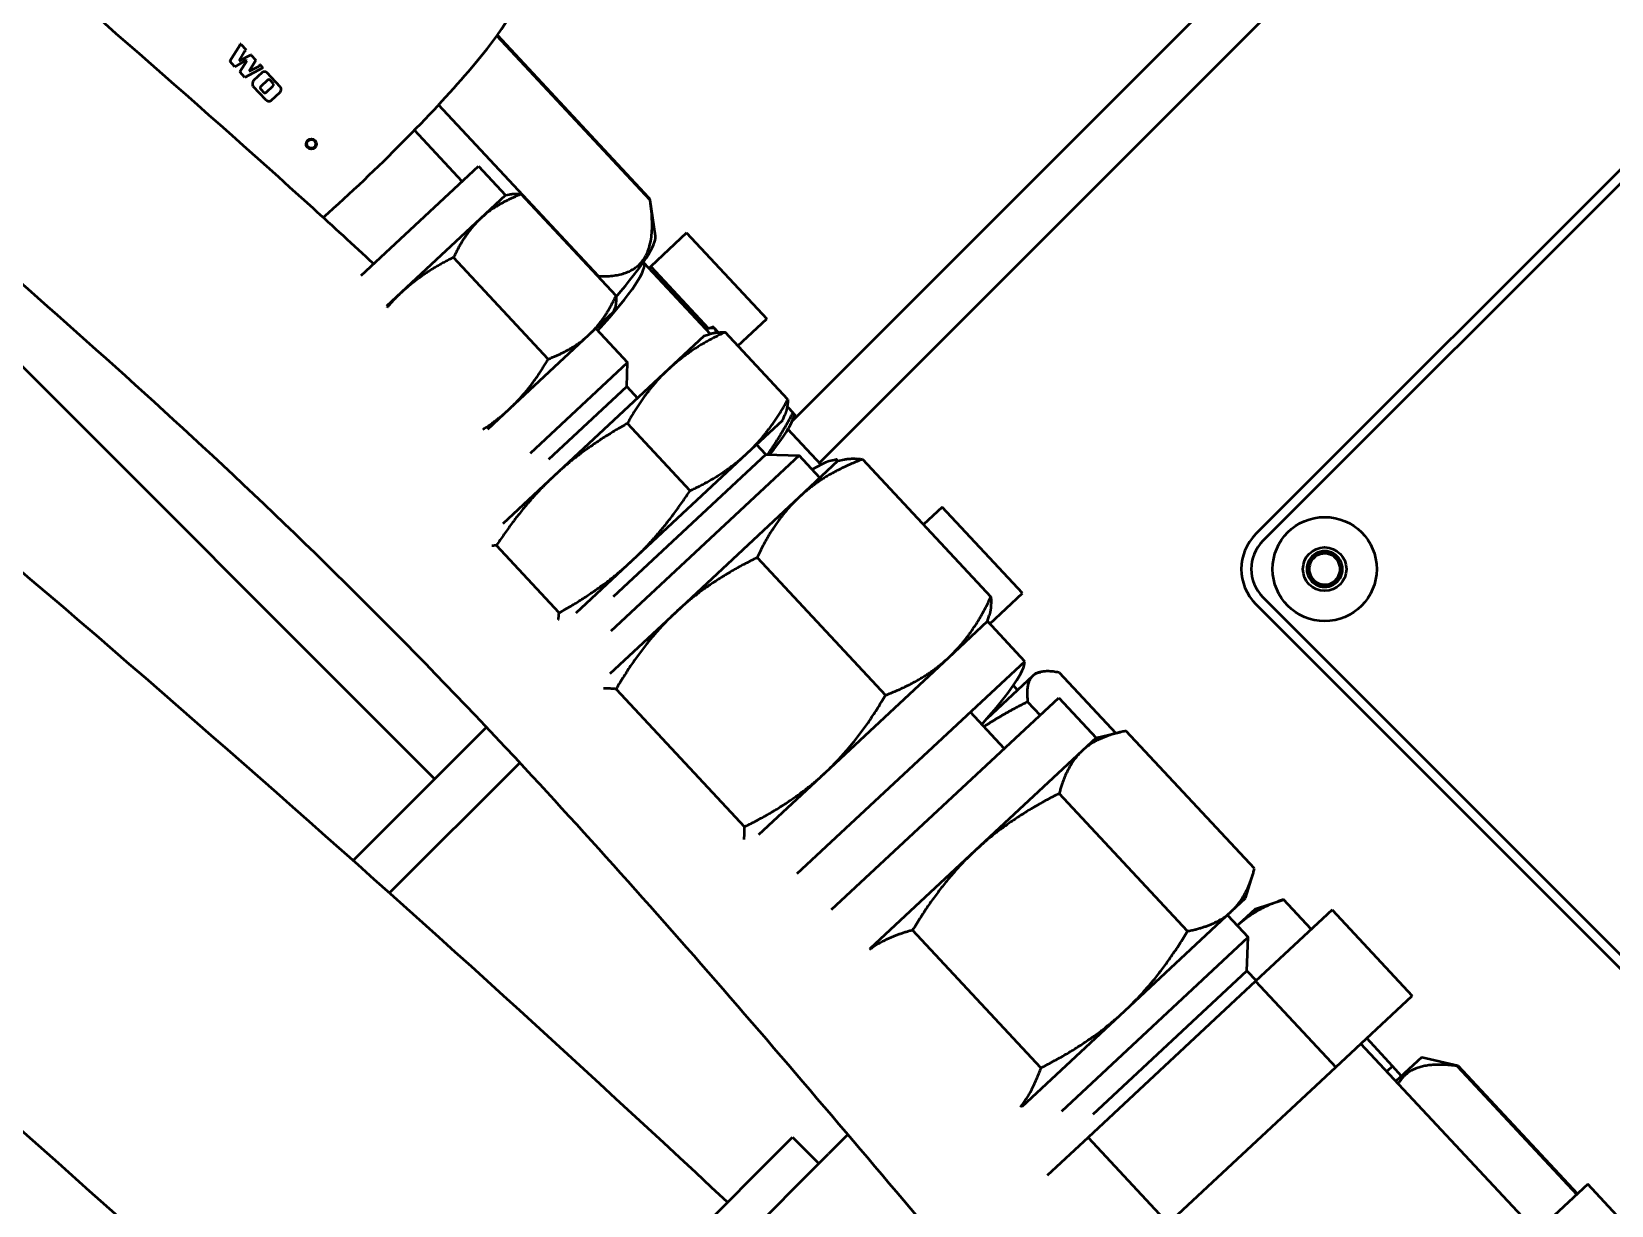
# Model space of a CAD drawing. Header units: inches. Extents: x 11 to 1621, y 11 to 1332.
# Drawn here: x 1280.758 to 1284.736, y 396.116 to 399.071 of the extents above; entities that cross this region are included whole.
import ezdxf

# ---------------------------------------------------------------- set-up
doc = ezdxf.new("R2010")
doc.units = ezdxf.units.IN
doc.header["$LTSCALE"] = 48
doc.header["$MEASUREMENT"] = 0
doc.layers.add('Visible (ANSI)', color=7, linetype='Continuous', lineweight=50)

msp = doc.modelspace()

# ---------------------------------------------------------------- linework, layer by layer
at = {"layer": 'Visible (ANSI)'}
for p, q in [((1281.772387, 397.189783), (1277.569294, 401.392876)), ((1282.741493, 397.985417), (1284.379136, 399.623061)), ((1284.106922, 399.524318), (1282.672375, 398.089771)), ((1282.315146, 398.646363), (1281.92921, 399.060229)), ((1282.312372, 398.652834), (1281.930636, 399.062196)), ((1281.257051, 398.996296), (1281.282595, 399.037768)), ((1281.292644, 399.019417), (1281.28005, 398.997178)), ((1281.28005, 398.997178), (1281.309417, 399.012706)), ((1281.282809, 399.038116), (1281.282454, 399.038496)), ((1281.282876, 399.038713), (1281.282518, 399.039097)), ((1281.282913, 399.039677), (1281.282551, 399.040065)), ((1281.282917, 399.039399), (1281.282556, 399.039786)), ((1281.282924, 399.038448), (1281.282567, 399.038831)), ((1281.282931, 399.039018), (1281.282572, 399.039404)), ((1281.282595, 399.037768), (1281.282809, 399.038116)), ((1281.283099, 399.039934), (1281.282734, 399.040325)), ((1281.282809, 399.038116), (1281.282924, 399.038448)), ((1281.283236, 399.04009), (1281.28287, 399.040483)), ((1281.282876, 399.038713), (1281.282931, 399.039018)), ((1281.282924, 399.038448), (1281.282876, 399.038713)), ((1281.282913, 399.039677), (1281.283099, 399.039934)), ((1281.282917, 399.039399), (1281.282913, 399.039677)), ((1281.282931, 399.039018), (1281.282917, 399.039399)), ((1281.283099, 399.039934), (1281.283236, 399.04009)), ((1281.283515, 399.040126), (1281.283147, 399.04052)), ((1281.283236, 399.04009), (1281.283515, 399.040126)), ((1281.283729, 399.039987), (1281.283361, 399.040383)), ((1281.283515, 399.040126), (1281.283729, 399.039987)), ((1281.283984, 399.039775), (1281.283615, 399.04017)), ((1281.283729, 399.039987), (1281.283984, 399.039775)), ((1281.283984, 399.039775), (1281.284153, 399.039594)), ((1281.284153, 399.039594), (1281.284469, 399.039197)), ((1281.284469, 399.039197), (1281.297753, 399.024951)), ((1281.294923, 399.022352), (1281.292644, 399.019417)), ((1281.295527, 399.022818), (1281.294923, 399.022352)), ((1281.296296, 399.023218), (1281.295527, 399.022818)), ((1281.296618, 399.023368), (1281.296296, 399.023218)), ((1281.297256, 399.023659), (1281.296618, 399.023368)), ((1281.297877, 399.023876), (1281.297256, 399.023659)), ((1281.297784, 399.02492), (1281.297415, 399.025316)), ((1281.309417, 399.012706), (1281.309047, 399.013102)), ((1281.309417, 399.012706), (1281.321976, 398.999237)), ((1281.257051, 398.996296), (1281.256875, 398.996485)), ((1281.269847, 398.982575), (1281.257051, 398.996296)), ((1281.298379, 398.99917), (1281.269847, 398.982575)), ((1281.281653, 398.969456), (1281.299758, 398.997765)), ((1281.340225, 398.980115), (1281.294596, 398.955576)), ((1281.299758, 398.997765), (1281.298379, 398.99917)), ((1281.321976, 398.999237), (1281.305413, 398.971158)), ((1281.305413, 398.971158), (1281.329169, 398.982916)), ((1281.329169, 398.982916), (1281.328839, 398.983269)), ((1281.329169, 398.982916), (1281.330551, 398.983723)), ((1281.330551, 398.983723), (1281.330212, 398.984088)), ((1281.330551, 398.983723), (1281.33115, 398.984429)), ((1281.33115, 398.984429), (1281.330805, 398.9848)), ((1281.33115, 398.984429), (1281.331758, 398.985363)), ((1281.331758, 398.985363), (1281.331405, 398.985742)), ((1281.331758, 398.985363), (1281.332202, 398.985997)), ((1281.332202, 398.985997), (1281.331844, 398.986381)), ((1281.332336, 398.986488), (1281.331974, 398.986876)), ((1281.332472, 398.987055), (1281.332107, 398.987447)), ((1281.332202, 398.985997), (1281.332336, 398.986488)), ((1281.332336, 398.986488), (1281.332472, 398.987055)), ((1281.332758, 398.987542), (1281.332389, 398.987938)), ((1281.332472, 398.987055), (1281.332758, 398.987542)), ((1281.332853, 398.98768), (1281.332483, 398.988077)), ((1281.332758, 398.987542), (1281.332853, 398.98768)), ((1281.333179, 398.98771), (1281.332807, 398.988109)), ((1281.333302, 398.987605), (1281.33293, 398.988005)), ((1281.333179, 398.98771), (1281.333302, 398.987605)), ((1281.333302, 398.987605), (1281.333946, 398.986848)), ((1281.333946, 398.986848), (1281.340225, 398.980115)), ((1281.281653, 398.969456), (1281.281477, 398.969645)), ((1281.294596, 398.955576), (1281.281653, 398.969456)), ((1281.31496, 398.934025), (1281.314783, 398.934214)), ((1281.31496, 398.934025), (1281.346637, 398.900055)), ((1281.316666, 398.948063), (1281.316476, 398.948266)), ((1281.338001, 398.967958), (1281.316666, 398.948063)), ((1281.351669, 398.948471), (1281.335152, 398.933068)), ((1281.338001, 398.967958), (1281.337695, 398.968286)), ((1281.348853, 398.918376), (1281.36537, 398.933778)), ((1281.350282, 398.96824), (1281.349915, 398.968634)), ((1281.384824, 398.931198), (1281.350282, 398.96824)), ((1281.366997, 398.939467), (1281.358083, 398.949026)), ((1281.36537, 398.933778), (1281.365083, 398.934086)), ((1283.840535, 397.806504), (1284.995801, 398.961769)), ((1285.012861, 398.943474), (1283.858213, 397.788826)), ((1281.334073, 398.926636), (1281.342987, 398.917077)), ((1281.347386, 398.899161), (1281.347209, 398.89935)), ((1281.348853, 398.918376), (1281.348656, 398.918587)), ((1281.361121, 398.897286), (1281.384004, 398.918625)), ((1282.184983, 398.45527), (1281.782642, 398.886727)), ((1281.842101, 398.69406), (1281.721927, 398.822932)), ((1281.452177, 398.779183), (1281.452002, 398.779371)), ((1281.47164, 398.797332), (1281.471421, 398.797566)), ((1281.587604, 398.456738), (1281.883042, 398.732238)), ((1281.883042, 398.732238), (1281.951242, 398.659103)), ((1281.652273, 398.38031), (1281.951242, 398.659103)), ((1281.951059, 398.658933), (1281.960837, 398.66119)), ((1282.229419, 398.405924), (1281.990884, 398.661722)), ((1282.328705, 398.555693), (1282.315094, 398.646741)), ((1282.407085, 398.564337), (1282.316585, 398.479945)), ((1282.407085, 398.564337), (1282.608956, 398.347857)), ((1282.058748, 398.246771), (1281.820213, 398.502569)), ((1282.298071, 398.490226), (1282.298421, 398.489873)), ((1282.298577, 398.489711), (1282.466115, 398.310049)), ((1282.316585, 398.479945), (1282.311824, 398.475506)), ((1282.316585, 398.479945), (1282.461955, 398.324055)), ((1282.223859, 398.366391), (1282.226792, 398.375987)), ((1282.161216, 398.307976), (1282.223859, 398.366391)), ((1282.536417, 398.280213), (1282.608956, 398.347857)), ((1281.961688, 398.121913), (1282.161216, 398.307976)), ((1282.178149, 398.323766), (1282.258284, 398.237832)), ((1282.451677, 398.30537), (1282.361193, 398.220992)), ((1282.451677, 398.30537), (1282.46485, 398.30965)), ((1282.455225, 398.321727), (1282.473428, 398.328024)), ((1282.47797, 398.323304), (1282.486745, 398.313894)), ((1282.662248, 398.145276), (1282.504442, 398.314503)), ((1282.013814, 398.009861), (1282.258284, 398.237832)), ((1282.361193, 398.220992), (1282.072986, 397.952235)), ((1282.256186, 398.177765), (1282.258284, 398.237832)), ((1282.05978, 397.994613), (1282.256186, 398.177765)), ((1282.256186, 398.177765), (1282.283466, 398.14851)), ((1281.90647, 398.070421), (1281.961688, 398.121913)), ((1282.649457, 398.093278), (1282.654645, 398.106119)), ((1282.66032, 398.127141), (1282.675027, 398.111371)), ((1282.671981, 398.088847), (1282.679569, 398.106651)), ((1282.415724, 397.915389), (1282.257918, 398.084615)), ((1282.558973, 398.0089), (1282.649457, 398.093278)), ((1282.745749, 397.980853), (1282.662353, 398.070285)), ((1282.606238, 398.006486), (1282.58305, 398.031352)), ((1282.690403, 398.003547), (1282.216528, 397.561651)), ((1282.606238, 398.006486), (1282.222234, 397.648397)), ((1282.270765, 397.740142), (1282.558973, 398.0089)), ((1282.606238, 398.006486), (1282.690403, 398.003547)), ((1282.742542, 397.947635), (1282.690403, 398.003547)), ((1282.788252, 397.99026), (1282.690807, 397.899391)), ((1282.77164, 397.991173), (1282.784546, 397.994359)), ((1282.788252, 397.99026), (1282.803461, 397.993771)), ((1282.8502, 397.994599), (1283.173364, 397.648048)), ((1282.072986, 397.952235), (1281.94415, 397.832093)), ((1282.690807, 397.899391), (1282.38043, 397.60996)), ((1283.050891, 397.873939), (1283.003729, 397.82996)), ((1283.252763, 397.657459), (1283.050891, 397.873939)), ((1282.085834, 397.607761), (1281.928028, 397.776988)), ((1282.129143, 397.608077), (1282.270765, 397.740142)), ((1282.584713, 397.747027), (1282.907876, 397.400477)), ((1283.170324, 397.580584), (1283.252763, 397.657459)), ((1285.035623, 396.43464), (1283.840535, 397.629727)), ((1283.858213, 397.647405), (1285.049104, 396.456513)), ((1282.38043, 397.60996), (1282.213371, 397.454175)), ((1283.06727, 397.495684), (1283.164715, 397.586553)), ((1283.164715, 397.586553), (1283.169278, 397.60148)), ((1283.25883, 397.485626), (1283.164715, 397.586553)), ((1283.25883, 397.485626), (1282.68502, 396.950539)), ((1282.756893, 397.206253), (1283.06727, 397.495684)), ((1283.286241, 397.456232), (1283.297952, 397.458936)), ((1283.278805, 397.449298), (1283.162762, 397.341086)), ((1283.240531, 397.413607), (1283.229854, 397.425057)), ((1283.286241, 397.456232), (1283.278805, 397.449298)), ((1283.345048, 397.457641), (1283.487667, 397.304701)), ((1282.229446, 397.415736), (1282.55261, 397.069186)), ((1282.772148, 396.860871), (1283.34408, 397.394207)), ((1283.265861, 397.383798), (1283.297051, 397.350351)), ((1283.34408, 397.394207), (1283.438196, 397.29328)), ((1283.206951, 397.266332), (1283.121702, 397.357751)), ((1281.902774, 397.32017), (1281.567124, 396.98452)), ((1283.438196, 397.29328), (1283.499162, 397.307355)), ((1283.837052, 396.963884), (1283.513889, 397.310435)), ((1283.402934, 397.260397), (1283.134124, 397.009728)), ((1283.438196, 397.29328), (1283.402934, 397.260397)), ((1281.658789, 396.902713), (1281.986784, 397.230709)), ((1282.589185, 397.049862), (1282.756893, 397.206253)), ((1283.668442, 396.806653), (1283.345278, 397.153203)), ((1283.134124, 397.009728), (1282.868517, 396.762045)), ((1283.814659, 396.889573), (1283.832953, 396.949408)), ((1283.779397, 396.85669), (1283.814659, 396.889573)), ((1283.839478, 396.862958), (1283.795906, 396.822326)), ((1283.839478, 396.862958), (1283.909167, 396.885601)), ((1283.980094, 396.811398), (1283.910497, 396.886031)), ((1283.510587, 396.60602), (1283.779397, 396.85669)), ((1283.768949, 396.846948), (1283.821088, 396.791036)), ((1284.032357, 396.860134), (1283.83966, 396.680441)), ((1284.032357, 396.860134), (1284.234229, 396.643653)), ((1283.299432, 396.462545), (1282.976268, 396.809096)), ((1283.352005, 396.353608), (1283.821088, 396.791036)), ((1283.795906, 396.822326), (1283.793768, 396.820333)), ((1283.818149, 396.706871), (1283.821088, 396.791036)), ((1283.430789, 396.345652), (1283.818149, 396.706871)), ((1283.818149, 396.706871), (1283.841337, 396.682005)), ((1283.83966, 396.680441), (1283.417934, 396.287175)), ((1283.83966, 396.680441), (1284.041532, 396.46396)), ((1284.041532, 396.46396), (1284.234229, 396.643653)), ((1283.252317, 396.36518), (1283.510587, 396.60602)), ((1284.546979, 396.04927), (1284.105045, 396.523187)), ((1284.184796, 396.466989), (1284.119672, 396.536827)), ((1284.184796, 396.466989), (1284.170169, 396.453349)), ((1284.207012, 396.441627), (1284.184796, 396.466989)), ((1284.258235, 396.489393), (1284.193153, 396.428702)), ((1284.258235, 396.489393), (1284.349131, 396.468678)), ((1284.347387, 396.467051), (1284.349131, 396.468678)), ((1284.347387, 396.467051), (1284.648604, 396.144036)), ((1284.349131, 396.468678), (1284.650348, 396.145662)), ((1283.619806, 396.070694), (1284.041532, 396.46396)), ((1281.969587, 395.583522), (1282.673853, 396.287787)), ((1282.673853, 396.287787), (1282.740144, 396.221496)), ((1282.813179, 396.294532), (1282.764312, 396.245665)), ((1283.417934, 396.287175), (1283.315024, 396.19121)), ((1283.417934, 396.287175), (1283.619806, 396.070694)), ((1282.110377, 395.591729), (1282.764312, 396.245665)), ((1284.676164, 396.169736), (1284.483467, 395.990043)), ((1284.878035, 395.953255), (1284.676164, 396.169736))]:
    msp.add_line(p, q, dxfattribs=at)
for centre, radius in [((1247.196979, 358.380235), 48.3125), ((1247.196979, 358.380235), 46.34375), ((1247.196979, 358.380235), 42.829288), ((1247.196979, 358.380235), 42.579288), ((1247.196979, 358.380235), 42.279288), ((1284.013776, 397.718116), 0.131), ((1284.013776, 397.718116), 0.054687), ((1247.196979, 358.380235), 38.75)]:
    msp.add_circle(centre, radius, dxfattribs=at)
for centre, radius, start, end in [((1247.196979, 358.380235), 51.6875, 46.9055918, 54.6749842), ((1247.196979, 358.380235), 50.625, 46.945601, 54.5628914), ((1283.928924, 397.718116), 0.125, 135, 225), ((1283.928924, 397.718116), 0.1, 135, 225), ((1284.013776, 397.718116), 0.045105, 105, 165), ((1284.013776, 397.718116), 0.039063, 135, 195), ((1284.013776, 397.718116), 0.039063, 75, 135), ((1284.013776, 397.718116), 0.045105, 45, 105), ((1284.013776, 397.718116), 0.039063, 15, 75), ((1284.013776, 397.718116), 0.045105, 345, 45), ((1284.013776, 397.718116), 0.045105, 165, 225), ((1284.013776, 397.718116), 0.039063, 195, 255), ((1284.013776, 397.718116), 0.045105, 285, 345), ((1284.013776, 397.718116), 0.039063, 315, 15), ((1284.013776, 397.718116), 0.045105, 225, 285), ((1284.013776, 397.718116), 0.039063, 255, 315)]:
    msp.add_arc(centre, radius, start, end, dxfattribs=at)
for centre, major_axis, ratio, start_param, end_param in [((1281.502761, 398.727282), (0.475092, 0.44303), 0.13052619, 4.56932724, 6.28318531), ((1281.344272, 398.959099), (0.00601, 0.009141), 0.99241298, 0, 1.19683679), ((1281.325649, 398.939933), (-0.008199, -0.00906), 0.99156484, 4.71238898, 5.95151977), ((1281.338719, 398.929198), (-0.003903, -0.003598), 0.99144541, 4.71238898, 6.04023972), ((1281.35509, 398.946015), (0.002993, 0.003011), 0.99146973, 0, 1.72855499), ((1281.362702, 398.93759), (0.003843, 0.00269), 0.9917699, 4.71238898, 6.08053778), ((1281.375327, 398.925426), (0.006857, 0.008748), 0.99184675, 4.71238898, 5.92290861), ((1281.345163, 398.92127), (-0.002176, -0.004193), 0.99338745, 0, 1.38036596), ((1281.355485, 398.906713), (-0.008848, -0.006658), 0.99163675, 0, 1.46723567), ((1281.916462, 398.283642), (0.39591, 0.369192), 0.13052619, 6.1892862, 6.28318531), ((1281.968622, 398.227708), (0.357624, 0.33349), 0.13052619, 5.40112061, 6.19372304), ((1281.991409, 398.203272), (0.307169, 0.286439), 0.13052619, 5.26021583, 6.28728433), ((1281.916462, 398.283642), (0.39591, 0.369192), 0.13052619, 5.32727113, 5.32988687), ((1282.158962, 398.023593), (0.319967, 0.298374), 0.13052619, 6.28235414, 6.56697942), ((1282.158962, 398.023593), (0.319967, 0.298374), 0.13052619, 6.14383808, 6.28235414), ((1282.354035, 397.814403), (0.319967, 0.298374), 0.13052619, 5.5412723, 5.99696357), ((1282.468983, 397.691136), (0.319967, 0.298374), 0.13052619, 0.01794567, 0.54109953), ((1282.935536, 397.190819), (0.319967, 0.298374), 0.13052619, 5.32063456, 6.19765436)]:
    msp.add_ellipse(centre, major_axis=major_axis, ratio=ratio, start_param=start_param, end_param=end_param, dxfattribs=at)
for major_axis in [(-0.009731, -0.009074), (-0.008098, -0.007552)]:
    msp.add_ellipse((1281.461908, 398.788258), major_axis=major_axis, ratio=0.99144486, dxfattribs=at)
for points, knots in [([(1281.619212, 398.486213), (1281.568339, 398.533314), (1281.517373, 398.579987), (1281.156158, 398.907791), (1280.843724, 399.175823), (1280.206366, 399.731027), (1279.881965, 400.018295), (1279.332268, 400.552792), (1279.102364, 400.792182), (1278.747836, 401.202809), (1278.617995, 401.362825), (1278.380418, 401.678241), (1278.271656, 401.832319), (1278.121855, 402.05997), (1278.077787, 402.128973), (1278.034577, 402.19877)], [7.56738967, 7.56738967, 7.56738967, 7.56738967, 8.1036812, 8.1036812, 11.36366264, 11.36366264, 14.83606707, 14.83606707, 17.44448539, 17.44448539, 19.00566452, 19.00566452, 20.37682573, 20.37682573, 20.96143669, 20.96143669, 20.96143669, 20.96143669]), ([(1283.169942, 395.871424), (1282.786393, 396.328523), (1282.398321, 396.787884), (1281.734841, 397.501835), (1281.465662, 397.76994), (1280.930716, 398.264984), (1280.66746, 398.495037), (1280.072, 399.0124), (1279.738315, 399.30025), (1279.241392, 399.76155), (1279.075682, 399.920975), (1278.706313, 400.296328), (1278.503775, 400.516294), (1278.164633, 400.920846), (1278.025467, 401.098059), (1277.818899, 401.382503), (1277.748923, 401.482817), (1277.68038, 401.585283)], [0, 0, 0, 0, 4.55194059, 4.55194059, 7.57945591, 7.57945591, 10.38222915, 10.38222915, 13.85463358, 13.85463358, 15.60562098, 15.60562098, 17.80394448, 17.80394448, 19.38597673, 19.38597673, 20.21481685, 20.21481685, 20.21481685, 20.21481685])]:
    msp.add_open_spline(points, degree=3, knots=knots, dxfattribs=at)
for points, weights in [([(1281.990884, 398.661722), (1281.928021, 398.637449), (1281.888416, 398.600517)], [1, 1.0379548493, 1]), ([(1281.960837, 398.66119), (1281.972691, 398.663927), (1281.990884, 398.661722)], [1.01879587551, 1.02083358606, 1]), ([(1282.184983, 398.45527), (1282.343675, 398.450432), (1282.315146, 398.646363)], [1.42761602676, 1.57037762945, 1.42761602676]), ([(1281.888416, 398.600517), (1281.848812, 398.563585), (1281.820213, 398.502569)], [1, 1.0379548493, 1]), ([(1281.820213, 398.502569), (1281.741885, 398.463875), (1281.688888, 398.414454)], [1, 1.0379548493, 1]), ([(1281.688888, 398.414454), (1281.669642, 398.396507), (1281.652146, 398.375946)], [1, 1.01345805719, 1.01737217959]), ([(1282.161216, 398.307976), (1282.20082, 398.344907), (1282.229419, 398.405924)], [1, 1.0379548493, 1]), ([(1282.229419, 398.405924), (1282.230349, 398.387622), (1282.226792, 398.375987)], [1, 1.02083358606, 1.01879587551]), ([(1282.058748, 398.246771), (1282.121611, 398.271044), (1282.161216, 398.307976)], [1, 1.0379548493, 1]), ([(1282.504442, 398.314503), (1282.418399, 398.274338), (1282.361193, 398.220992)], [1, 1.0379548493, 1]), ([(1282.46485, 398.30965), (1282.48082, 398.314839), (1282.504442, 398.314503)], [1.01879587551, 1.02083358606, 1]), ([(1282.47797, 398.323304), (1282.468597, 398.33319), (1282.478962, 398.321933)], [1, 1.0379548493, 1]), ([(1282.478962, 398.321933), (1282.48188, 398.318763), (1282.486411, 398.313863)], [1, 1.01040352684, 1.01510378399]), ([(1281.961688, 398.121913), (1282.014685, 398.171333), (1282.058748, 398.246771)], [1, 1.0379548493, 1]), ([(1282.361193, 398.220992), (1282.303987, 398.167647), (1282.257918, 398.084615)], [1, 1.0379548493, 1]), ([(1282.558973, 398.0089), (1282.616179, 398.062245), (1282.662248, 398.145276)], [1, 1.0379548493, 1]), ([(1282.662248, 398.145276), (1282.660936, 398.121689), (1282.654645, 398.106119)], [1, 1.02083358606, 1.01879587551]), ([(1281.893663, 398.069337), (1281.931131, 398.093418), (1281.961688, 398.121913)], [1.01863196522, 1.02153787975, 1]), ([(1282.611077, 398.006317), (1282.643915, 398.053151), (1282.675027, 398.111371)], [1.01893635288, 1.01986028167, 1]), ([(1282.674035, 398.112742), (1282.669341, 398.117841), (1282.660382, 398.127515)], [1, 1.01684128889, 1.01873697706]), ([(1282.675027, 398.111371), (1282.684399, 398.101485), (1282.674035, 398.112742)], [1, 1.0379548493, 1]), ([(1282.257918, 398.084615), (1282.149537, 398.02362), (1282.072986, 397.952235)], [1, 1.0379548493, 1]), ([(1282.415724, 397.915389), (1282.501767, 397.955554), (1282.558973, 398.0089)], [1, 1.0379548493, 1]), ([(1282.8502, 397.994599), (1282.752413, 397.95684), (1282.690807, 397.899391)], [1, 1.0379548493, 1]), ([(1282.78844, 397.990303), (1282.780827, 397.998345), (1282.788259, 397.990262)], [1.01149607293, 1.03005451467, 1.00257638806]), ([(1282.803461, 397.993771), (1282.821901, 397.998028), (1282.8502, 397.994599)], [1.01879587551, 1.02083358606, 1]), ([(1282.072986, 397.952235), (1281.996435, 397.880849), (1281.928028, 397.776988)], [1, 1.0379548493, 1]), ([(1282.270765, 397.740142), (1282.347317, 397.811527), (1282.415724, 397.915389)], [1, 1.0379548493, 1]), ([(1282.690807, 397.899391), (1282.6292, 397.841942), (1282.584713, 397.747027)], [1, 1.0379548493, 1]), ([(1281.928028, 397.776988), (1281.922064, 397.777073), (1281.916629, 397.776812)], [1, 1.00517872564, 1.00894423533]), ([(1282.085834, 397.607761), (1282.194214, 397.668757), (1282.270765, 397.740142)], [1, 1.0379548493, 1]), ([(1282.584713, 397.747027), (1282.46287, 397.686836), (1282.38043, 397.60996)], [1, 1.0379548493, 1]), ([(1283.970208, 397.72979), (1283.986155, 397.745737), (1284.002102, 397.761684)], [1.46775595856, 1.69481859556, 1.46775595856]), ([(1284.045671, 397.75001), (1284.023886, 397.755847), (1284.002102, 397.761684)], [1.46775595856, 1.69481859556, 1.46775595856]), ([(1284.057345, 397.706441), (1284.051508, 397.728226), (1284.045671, 397.75001)], [1.46775595856, 1.69481859556, 1.46775595856]), ([(1283.970208, 397.72979), (1283.976045, 397.708005), (1283.981882, 397.686221)], [1.46775595856, 1.69481859556, 1.46775595856]), ([(1284.057345, 397.706441), (1284.041398, 397.690494), (1284.02545, 397.674547)], [1.46775595856, 1.69481859556, 1.46775595856]), ([(1283.981882, 397.686221), (1284.003666, 397.680384), (1284.02545, 397.674547)], [1.46775595856, 1.69481859556, 1.46775595856]), ([(1283.06727, 397.495684), (1283.128877, 397.553133), (1283.173364, 397.648048)], [1, 1.0379548493, 1]), ([(1283.173364, 397.648048), (1283.174812, 397.619578), (1283.169278, 397.60148)], [1, 1.02083358606, 1.01879587551]), ([(1282.083983, 397.590094), (1282.085304, 397.598234), (1282.085834, 397.607761)], [1.01298264635, 1.0083113357, 1]), ([(1282.38043, 397.60996), (1282.29799, 397.533084), (1282.229446, 397.415736)], [1, 1.0379548493, 1]), ([(1283.174396, 397.57617), (1283.170956, 397.579907), (1283.164737, 397.586624)], [1, 1.01228736552, 1.01661899657]), ([(1282.907876, 397.400477), (1283.005663, 397.438235), (1283.06727, 397.495684)], [1, 1.0379548493, 1]), ([(1283.345048, 397.457641), (1283.297181, 397.466433), (1283.278805, 397.449298)], [1, 1.0379548493, 1]), ([(1283.278805, 397.449298), (1283.26043, 397.432163), (1283.265861, 397.383798)], [1, 1.0379548493, 1]), ([(1282.229446, 397.415736), (1282.211531, 397.417908), (1282.197701, 397.417017)], [1, 1.0130891817, 1.01715044308]), ([(1282.756893, 397.206253), (1282.839333, 397.283129), (1282.907876, 397.400477)], [1, 1.0379548493, 1]), ([(1283.265861, 397.383798), (1283.205039, 397.353937), (1283.155825, 397.321158)], [1, 1.0187248127, 1.01897406209]), ([(1283.513889, 397.310435), (1283.44206, 397.296883), (1283.402934, 397.260397)], [1, 1.0379548493, 1]), ([(1283.402934, 397.260397), (1283.363808, 397.223912), (1283.345278, 397.153203)], [1, 1.0379548493, 1]), ([(1282.55261, 397.069186), (1282.674453, 397.129376), (1282.756893, 397.206253)], [1, 1.0379548493, 1]), ([(1283.345278, 397.153203), (1283.219753, 397.089578), (1283.134124, 397.009728)], [1, 1.0379548493, 1]), ([(1282.551666, 397.037374), (1282.553528, 397.051127), (1282.55261, 397.069186)], [1.01716654119, 1.01311518068, 1]), ([(1283.134124, 397.009728), (1283.048494, 396.929877), (1282.976268, 396.809096)], [1, 1.0379548493, 1]), ([(1283.779397, 396.85669), (1283.818523, 396.893176), (1283.837052, 396.963884)], [1, 1.0379548493, 1]), ([(1283.910497, 396.886031), (1283.839099, 396.862604), (1283.795906, 396.822326)], [1, 1.0379548493, 1]), ([(1283.909167, 396.885601), (1283.90983, 396.885817), (1283.910497, 396.886031)], [1.00068447129, 1.00034537849, 1]), ([(1283.668442, 396.806653), (1283.740271, 396.820204), (1283.779397, 396.85669)], [1, 1.0379548493, 1]), ([(1282.976268, 396.809096), (1282.909902, 396.791341), (1282.867513, 396.759408)], [1, 1.03114486318, 1.01117623123]), ([(1283.510587, 396.60602), (1283.596216, 396.685871), (1283.668442, 396.806653)], [1, 1.0379548493, 1]), ([(1283.795906, 396.822326), (1283.794837, 396.82133), (1283.79378, 396.82032)], [1, 1.00090559299, 1.00176797154]), ([(1283.299432, 396.462545), (1283.424958, 396.52617), (1283.510587, 396.60602)], [1, 1.0379548493, 1]), ([(1284.347387, 396.467051), (1284.233516, 396.482726), (1284.1991, 396.422325)], [1.42761602676, 1.51635823417, 1.49477414616]), ([(1283.247573, 396.363836), (1283.27874, 396.402375), (1283.299432, 396.462545)], [1.01391450284, 1.02877952735, 1])]:
    msp.add_rational_spline(points, weights, degree=2, dxfattribs=at)

doc.saveas('drawing.dxf')
